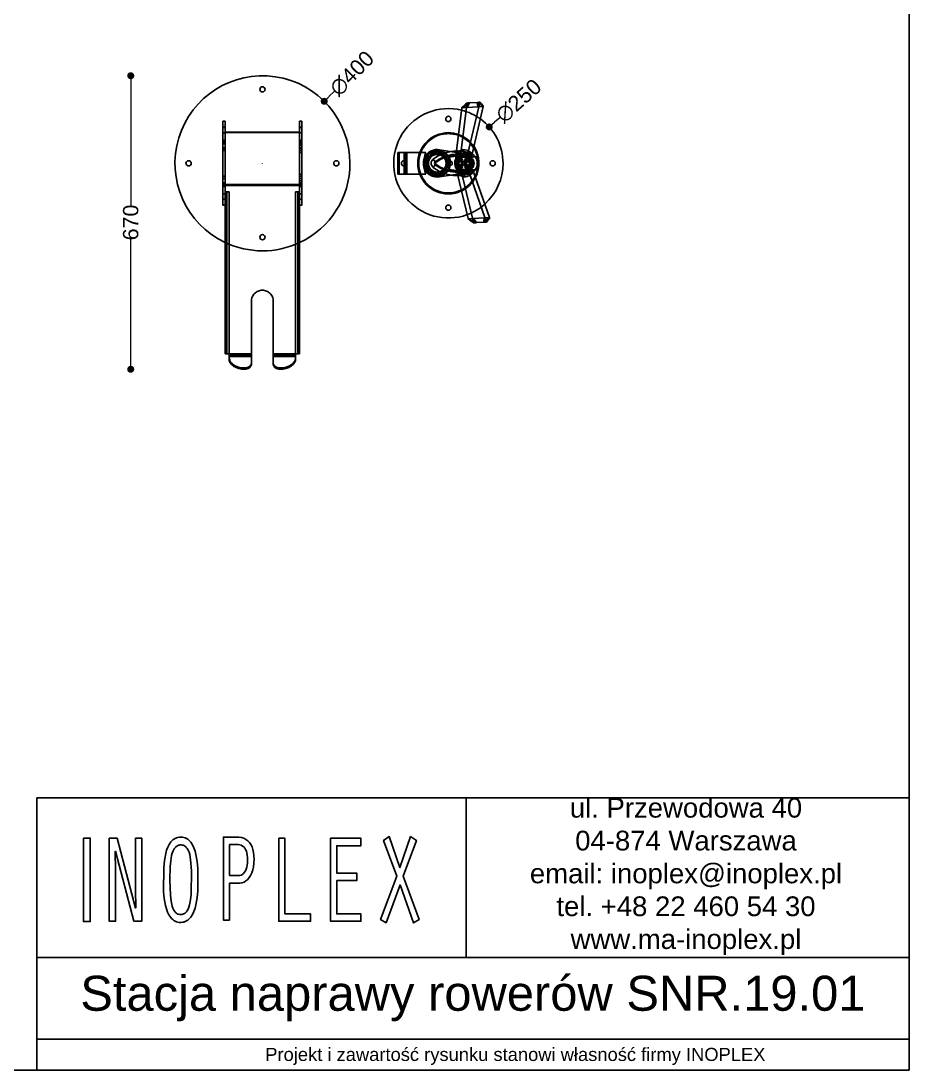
# Model space of a CAD drawing. Header units: millimetres. Extents: x 10366 to 13995, y 24552 to 29685.
# Drawn here: x 11965 to 13995, y 24552 to 26949 of the extents above; entities that cross this region are included whole.
import ezdxf

# ---------------------------------------------------------------- set-up
doc = ezdxf.new("R2010")
doc.units = ezdxf.units.MM
doc.header["$LTSCALE"] = 3
for name, color, linetype in [('Default', 7, 'Continuous'), ('DomyÅ›lny', 7, 'Continuous'), ('Hidden_lines', 7, 'Continuous')]:
    doc.layers.add(name, color=color, linetype=linetype)
doc.styles.get("Standard").update_dxf_attribs({"font": 'arial.ttf'})
doc.dimstyles.new('MATEUSZ', dxfattribs={"dimtxt": 35, "dimasz": 16, "dimexe": 0.18, "dimexo": 0.0625, "dimgap": 0.09, "dimtad": 0, "dimdec": 0, "dimdsep": 46, "dimtxsty": 'Standard', "dimblk": 'DOT', "dimcen": 0.09, "dimse1": 1, "dimse2": 1, "dimadec": 0, "dimazin": 0, "dimtfac": 1, "dimtdec": 0, "dimtofl": 0, "dimtmove": 0, "dimatfit": 3, "dimfxl": 1, "dimtolj": 1, "dimtzin": 0, "dimlwd": 9, "dimlwe": 9, "dimarcsym": 0})

# ---------------------------------------------------------------- blocks, each defined once
blk = doc.blocks.new('_Dot')
at = {"color": 0, "linetype": 'ByBlock', "lineweight": -2}
blk.add_line((-0.5, 0), (-1, 0), dxfattribs=at)
at = {"color": 0, "linetype": 'ByBlock', "const_width": 0.5}
blk.add_lwpolyline([(-0.25, 0, 1), (0.25, 0, 1)], format="xyb", close=True, dxfattribs=at)
blk = doc.blocks.new('*D24')
at = {"color": 0, "lineweight": 9, "transparency": 16777216}
for p, q in [((12215.8, 26807.8), (12215.8, 26527.4)), ((12215.8, 26169.3), (12215.8, 26449.8))]:
    blk.add_line(p, q, dxfattribs=at)
at = {"layer": 'Defpoints', "color": 0, "transparency": 16777216}
for p in [(12215.8, 26823.8), (12514.6, 26823.8), (12557.8, 26153.3)]:
    blk.add_point(p, dxfattribs=at)
at = {"color": 0, "lineweight": 9, "transparency": 16777216, "xscale": 16, "yscale": 16, "zscale": 16}
for p, rotation in [((12215.8, 26823.8), 90), ((12215.8, 26153.3), 270)]:
    blk.add_blockref('_Dot', p, dxfattribs=dict(at, rotation=rotation))
at = {"color": 0, "transparency": 16777216, "insert": (12215.8, 26488.6), "char_height": 35, "attachment_point": 5, "rotation": 90}
blk.add_mtext('\\A1;670', dxfattribs=at)
blk = doc.blocks.new('*D25')
at = {"color": 0, "lineweight": 9, "transparency": 16777216}
for p, q in [((12680.7, 26788.1), (12669.4, 26776.8)), ((12516.8, 26623.8), (12517, 26623.8)), ((12516.9, 26623.7), (12516.9, 26623.9))]:
    blk.add_line(p, q, dxfattribs=at)
at = {"layer": 'Defpoints', "color": 0, "transparency": 16777216}
for p in [(12658.1, 26765.4), (12375.7, 26482.2)]:
    blk.add_point(p, dxfattribs=at)
at = {"color": 0, "lineweight": 9, "transparency": 16777216, "xscale": 16, "yscale": 16, "zscale": 16, "rotation": 225.0844161301544}
blk.add_blockref('_Dot', (12658.1, 26765.4), dxfattribs=at)
at = {"color": 0, "transparency": 16777216, "insert": (12721.5, 26829), "char_height": 35, "attachment_point": 5, "rotation": 45.0844}
blk.add_mtext('\\A1;∅400', dxfattribs=at)
blk = doc.blocks.new('*D26')
at = {"color": 0, "lineweight": 9, "transparency": 16777216}
for p, q in [((13059.4, 26728), (13047.4, 26717.4)), ((12941.8, 26623.8), (12942, 26623.8)), ((12941.9, 26623.7), (12941.9, 26623.9))]:
    blk.add_line(p, q, dxfattribs=at)
at = {"layer": 'Defpoints', "color": 0, "transparency": 16777216}
for p in [(13035.4, 26706.8), (12848.4, 26540.9)]:
    blk.add_point(p, dxfattribs=at)
at = {"color": 0, "lineweight": 9, "transparency": 16777216, "xscale": 16, "yscale": 16, "zscale": 16, "rotation": 221.5702214995273}
blk.add_blockref('_Dot', (13035.4, 26706.8), dxfattribs=at)
at = {"color": 0, "transparency": 16777216, "insert": (13102.6, 26766.3), "char_height": 35, "attachment_point": 5, "rotation": 41.5702}
blk.add_mtext('\\A1;∅250', dxfattribs=at)
blk = doc.blocks.new('logo inoplex techniczne')
at = {"layer": 'DomyÅ›lny'}
for points in [[(-20.58, 12.37, 0), (-20.67, 9.09, 0), (-20.91, 7.01, 0), (-21.38, 4.89, 0), (-21.74, 3.87, 0), (-22.18, 2.91, 0), (-22.73, 2.03, 0), (-23.38, 1.25, 0), (-23.76, 0.91, 0), (-24.16, 0.61, 0), (-24.6, 0.34, 0), (-25.07, 0.11, 0), (-25.58, -0.07, 0), (-26.13, -0.21, 0), (-26.71, -0.3, 0), (-27.33, -0.33, 0), (-27.97, -0.31, 0), (-28.57, -0.24, 0), (-29.13, -0.12, 0), (-29.65, 0.05, 0), (-30.14, 0.26, 0), (-30.59, 0.51, 0), (-31.01, 0.8, 0), (-31.39, 1.13, 0), (-32.07, 1.88, 0), (-32.63, 2.73, 0), (-33.09, 3.67, 0), (-33.45, 4.68, 0), (-33.94, 6.78, 0), (-34.19, 8.87, 0), (-34.15, 15.92, 0), (-33.88, 18.05, 0), (-33.36, 20.15, 0), (-32.99, 21.14, 0), (-32.52, 22.06, 0), (-31.96, 22.89, 0), (-31.3, 23.62, 0), (-30.92, 23.94, 0), (-30.52, 24.22, 0), (-30.08, 24.46, 0), (-29.61, 24.67, 0), (-29.1, 24.83, 0), (-28.56, 24.95, 0), (-27.99, 25.02, 0), (-26.75, 25.01, 0), (-26.16, 24.92, 0), (-25.61, 24.79, 0), (-25.1, 24.61, 0), (-24.62, 24.39, 0), (-24.18, 24.13, 0), (-23.77, 23.83, 0), (-23.4, 23.49, 0), (-22.74, 22.73, 0), (-22.19, 21.86, 0), (-21.74, 20.91, 0), (-21.39, 19.9, 0), (-20.91, 17.79, 0), (-20.67, 15.71, 0)], [(-8.01, 0.35, 0), (-10.49, 0.35, 0), (-10.49, 25.06, 0), (-6.41, 25.06, 0), (-4.32, 25.03, 0), (-3.3, 24.91, 0), (-2.38, 24.68, 0), (-1.54, 24.36, 0), (-0.8, 23.94, 0), (-0.15, 23.43, 0), (0.41, 22.83, 0), (0.87, 22.13, 0), (1.23, 21.35, 0), (1.49, 20.48, 0), (1.64, 19.52, 0), (1.69, 18.48, 0), (1.63, 17.32, 0), (1.46, 16.25, 0), (1.18, 15.29, 0), (0.8, 14.42, 0), (0.33, 13.66, 0), (-0.22, 13, 0), (-0.85, 12.45, 0), (-1.54, 12.01, 0), (-2.3, 11.68, 0), (-3.12, 11.46, 0), (-3.98, 11.36, 0), (-8.01, 11.35, 0)], [(54.09, -0.48, 0), (51.87, 0.56, 0), (58.31, 13.45, 0), (53.02, 24.04, 0), (55.31, 25.19, 0), (59.54, 15.96, 0), (63.76, 25.19, 0), (66.05, 24.04, 0), (60.76, 13.45, 0), (67.2, 0.56, 0), (64.98, -0.48, 0), (59.57, 10.82, 0)], [(-66.02, 24.77, 0), (-63.31, 24.77, 0), (-63.31, -0.1, 0), (-66.02, -0.1, 0)], [(-55.75, 24.71, 0), (-52.64, 24.71, 0), (-45.3, 3.93, 0), (-45.23, 4, 0), (-45.34, 9.52, 0), (-45.34, 24.71, 0), (-42.86, 24.71, 0), (-42.86, 0, 0), (-45.97, 0, 0), (-53.3, 20.82, 0), (-53.38, 20.74, 0), (-53.27, 15.15, 0), (-53.27, 0, 0), (-55.75, 0, 0)], [(-31.69, 12.37, 0), (-31.5, 7.78, 0), (-31.22, 5.96, 0), (-30.79, 4.47, 0), (-30.5, 3.86, 0), (-30.17, 3.33, 0), (-29.79, 2.88, 0), (-29.58, 2.69, 0), (-29.35, 2.53, 0), (-29.11, 2.38, 0), (-28.86, 2.26, 0), (-28.59, 2.16, 0), (-28.3, 2.09, 0), (-27.68, 2.01, 0), (-26.95, 2.03, 0), (-26.59, 2.09, 0), (-26.26, 2.18, 0), (-25.95, 2.3, 0), (-25.66, 2.45, 0), (-25.39, 2.62, 0), (-25.15, 2.83, 0), (-24.92, 3.06, 0), (-24.51, 3.58, 0), (-24.18, 4.19, 0), (-23.9, 4.87, 0), (-23.51, 6.39, 0), (-23.29, 8.07, 0), (-23.19, 14.97, 0), (-23.47, 18.39, 0), (-23.84, 19.89, 0), (-24.11, 20.55, 0), (-24.43, 21.14, 0), (-24.83, 21.65, 0), (-25.05, 21.87, 0), (-25.29, 22.07, 0), (-25.56, 22.24, 0), (-25.84, 22.39, 0), (-26.15, 22.51, 0), (-26.48, 22.6, 0), (-26.83, 22.67, 0), (-27.21, 22.7, 0), (-27.61, 22.7, 0), (-27.99, 22.67, 0), (-28.35, 22.6, 0), (-28.68, 22.49, 0), (-28.99, 22.35, 0), (-29.28, 22.19, 0), (-29.54, 21.99, 0), (-29.79, 21.76, 0), (-30.02, 21.52, 0), (-30.41, 20.95, 0), (-30.74, 20.3, 0), (-31.01, 19.58, 0), (-31.38, 18, 0), (-31.59, 16.32, 0)], [(-8.01, 13.58, 0), (-5.3, 13.6, 0), (-4.02, 13.65, 0), (-3.47, 13.77, 0), (-2.97, 13.96, 0), (-2.73, 14.09, 0), (-2.52, 14.24, 0), (-2.12, 14.59, 0), (-1.77, 15.02, 0), (-1.48, 15.52, 0), (-1.25, 16.09, 0), (-1.07, 16.73, 0), (-0.96, 17.44, 0), (-0.91, 18.22, 0), (-0.92, 19, 0), (-1, 19.71, 0), (-1.15, 20.34, 0), (-1.37, 20.89, 0), (-1.66, 21.37, 0), (-2, 21.78, 0), (-2.41, 22.12, 0), (-2.88, 22.39, 0), (-3.41, 22.6, 0), (-3.99, 22.74, 0), (-4.62, 22.82, 0), (-8.01, 22.84, 0)], [(11.46, 24.71, 0), (13.94, 24.71, 0), (13.94, 2.22, 0), (24.09, 2.22, 0), (24.09, 0, 0), (11.46, 0, 0)], [(32.01, 24.71, 0), (44.04, 24.71, 0), (44.04, 22.48, 0), (34.49, 22.48, 0), (34.49, 14.33, 0), (42.38, 14.33, 0), (42.38, 12.11, 0), (34.49, 12.11, 0), (34.49, 2.22, 0), (44.04, 2.22, 0), (44.04, 0, 0), (32.01, 0, 0)]]:
    blk.add_polyline3d(points, close=True, dxfattribs=at)

msp = doc.modelspace()

# ---------------------------------------------------------------- linework, layer by layer
for p, q in [((13995, 24809.6), (12194.9, 24809.6)), ((13994.7, 24623), (12001.1, 24623))]:
    msp.add_line(p, q)
for points in [[(10366.2, 24552.5), (10366.2, 29684.6), (13995, 29684.6), (13995, 24552.5)], [(12001.1, 24552.5), (13995, 24552.5), (13995, 25174.2), (12001.1, 25174.2)], [(12001.1, 25174.2), (12982.7, 25174.2), (12982.7, 24809.6), (12001.1, 24809.6)]]:
    msp.add_lwpolyline(points, close=True)
at = {"layer": 'Default'}
for p, q in [((12972.8, 26750.6), (12959.9, 26646.5)), ((12970.8, 26653.3), (12983, 26751.1)), ((12972.8, 26750.6), (12984.4, 26761.5)), ((12981.1, 26758.7), (12972.9, 26751)), ((12972.9, 26751), (12981.1, 26758.7)), ((12974.2, 26751), (12985.5, 26761.5)), ((12974.2, 26751), (12981.6, 26751.4)), ((12987, 26761.6), (12981.6, 26751.4)), ((12982.9, 26751.1), (12988.5, 26761.7)), ((12984.9, 26751.5), (12990.4, 26761.8)), ((12984.9, 26751.5), (13009.5, 26752.9)), ((12987, 26761.6), (12985.5, 26761.5)), ((13011.2, 26752.7), (12986.6, 26646.3)), ((13007.5, 26762.8), (12990.4, 26761.8)), ((12995.8, 26641.8), (13021.6, 26753.4)), ((13007.5, 26762.8), (13009.5, 26752.9)), ((13009.5, 26762.9), (13011.5, 26752.8)), ((13012.4, 26763.1), (13011.2, 26763)), ((13013.1, 26753.3), (13011.2, 26763)), ((13012.4, 26763.1), (13020.3, 26753.7)), ((13013.1, 26753.3), (13020.3, 26753.7)), ((13013.6, 26763.1), (13021.7, 26753.6)), ((13017.3, 26759.3), (13021.8, 26754)), ((13021.8, 26754), (13017.3, 26759.3)), ((12426.6, 26719.8), (12431.6, 26719.8)), ((12601.6, 26719.8), (12606.6, 26719.8)), ((12431.6, 26694.8), (12601.6, 26694.8)), ((12826.6, 26648.8), (12829.5, 26648.8)), ((12826.6, 26648.8), (12840.8, 26648.8)), ((12826.6, 26598.8), (12826.6, 26648.8)), ((12843.6, 26648.8), (12829.5, 26648.8)), ((12829.5, 26648.8), (12829.5, 26598.8)), ((12843.6, 26598.8), (12843.6, 26648.8)), ((12876.7, 26648.8), (12847, 26648.8)), ((12847, 26598.8), (12847, 26648.8)), ((12921.3, 26654.9), (12960.2, 26648.8)), ((12888.7, 26638.8), (12890.4, 26638.8)), ((12960, 26642.3), (12941.8, 26639.8)), ((12942.1, 26639.3), (12959.3, 26641.6)), ((12942.9, 26637.9), (12958.9, 26640.1)), ((12958.9, 26641.2), (12961, 26604.6)), ((12890.4, 26608.8), (12888.7, 26608.8)), ((12941.8, 26607.8), (12960.9, 26605.3)), ((12960.9, 26605.9), (12942.1, 26608.4)), ((12960.8, 26607.3), (12942.9, 26609.7)), ((12989.1, 26602.6), (13025.6, 26499.7)), ((13036.1, 26500.1), (12997.8, 26608.1)), ((12840.8, 26598.8), (12826.6, 26598.8)), ((12829.5, 26598.8), (12826.6, 26598.8)), ((12829.5, 26598.8), (12843.6, 26598.8)), ((12847, 26598.8), (12876.7, 26598.8)), ((12962.7, 26599.3), (12921.3, 26592.7)), ((12962.6, 26599.3), (12987.2, 26497.4)), ((12997.4, 26498.1), (12974.2, 26593.9)), ((12431.6, 26558.8), (12440.5, 26558.8)), ((12431.6, 26188.8), (12431.6, 26558.3)), ((12440.5, 26558.8), (12440.5, 26558.3)), ((12440.5, 26558.3), (12440.5, 26188.8)), ((12592.8, 26558.3), (12592.8, 26558.8)), ((12592.8, 26558.8), (12601.6, 26558.8)), ((12592.8, 26188.8), (12592.8, 26558.3)), ((12431.6, 26541.5), (12426.6, 26541.5)), ((12601.6, 26546.2), (12601.6, 26188.8)), ((12606.6, 26541.5), (12601.6, 26541.5)), ((12431.6, 26527.8), (12426.6, 26527.8)), ((12606.6, 26527.8), (12601.6, 26527.8)), ((13000, 26487.9), (12987.2, 26497.4)), ((12987.3, 26497), (12996.4, 26490.3)), ((12996.4, 26490.3), (12987.3, 26497)), ((12996, 26497.6), (12988.6, 26497.2)), ((13001, 26488), (12988.6, 26497.2)), ((12996, 26497.6), (13002.6, 26488.1)), ((13004.1, 26488.1), (12997.3, 26498.1)), ((13024, 26499.3), (12999.4, 26497.9)), ((13006, 26488.3), (12999.4, 26497.9)), ((13001, 26488), (13002.6, 26488.1)), ((13006, 26488.3), (13023.1, 26489.2)), ((13024, 26499.3), (13023.1, 26489.2)), ((13025.9, 26499.6), (13025.1, 26489.3)), ((13026.8, 26489.4), (13027.6, 26499.3)), ((13026.8, 26489.4), (13027.9, 26489.5)), ((13034.7, 26499.7), (13027.6, 26499.3)), ((13034.7, 26499.7), (13027.9, 26489.5)), ((13036.1, 26500), (13029.2, 26489.6)), ((13032.4, 26493.8), (13036.3, 26499.6)), ((13036.3, 26499.6), (13032.4, 26493.8)), ((12491.6, 26188.8), (12491.6, 26308.8)), ((12541.6, 26308.8), (12541.6, 26188.8)), ((12491.6, 26188.8), (12440.5, 26188.8)), ((12440.5, 26180.9), (12440.5, 26185.4)), ((12491.6, 26185.4), (12440.5, 26185.4)), ((12440.5, 26182.5), (12440.5, 26178.1)), ((12440.5, 26180.9), (12440.5, 26178.1)), ((12491.6, 26167.5), (12491.6, 26185.4)), ((12491.6, 26182.5), (12491.6, 26164.6)), ((12592.8, 26188.8), (12541.6, 26188.8)), ((12541.6, 26185.4), (12541.6, 26167.5)), ((12592.8, 26185.4), (12541.6, 26185.4)), ((12541.6, 26164.6), (12541.6, 26182.5)), ((12592.8, 26180.9), (12592.8, 26185.4)), ((12592.8, 26178.1), (12592.8, 26182.5)), ((12592.8, 26178.1), (12592.8, 26180.9)), ((12450.8, 26160.6), (12450.8, 26163.4)), ((12475.5, 26153.3), (12475.5, 26156.2)), ((12475.6, 26153.3), (12475.6, 26156.2)), ((12491.6, 26164.6), (12491.6, 26167.5)), ((12541.6, 26167.5), (12541.6, 26164.6)), ((12557.6, 26156.2), (12557.6, 26153.3)), ((12557.8, 26156.2), (12557.8, 26153.3)), ((12582.5, 26160.6), (12582.5, 26163.4))]:
    msp.add_line(p, q, dxfattribs=at)
for points in [[(12972.9, 26751, 0), (12972.9, 26751, 0), (12972.9, 26751, 0), (12972.9, 26751, 0), (12972.9, 26751, 0), (12972.9, 26751, 0), (12972.9, 26751, 0), (12972.9, 26751, 0), (12972.9, 26751, 0), (12972.9, 26751, 0), (12972.9, 26751, 0), (12972.9, 26751, 0), (12972.9, 26751, 0), (12972.9, 26751, 0), (12972.9, 26750.9, 0), (12972.9, 26750.9, 0), (12972.8, 26750.8, 0), (12972.8, 26750.6, 0)], [(12972.8, 26750.6, 0), (12973.2, 26750.7, 0), (12973.5, 26750.8, 0), (12973.8, 26750.9, 0), (12974.2, 26751, 0)], [(12981.1, 26758.7, 0), (12984.2, 26761.5, 0)], [(12981.6, 26751.4, 0), (12981.9, 26751.4, 0), (12982.2, 26751.3, 0), (12982.6, 26751.2, 0), (12982.9, 26751.1, 0)], [(12983, 26751.1, 0), (12984, 26751.3, 0), (12984.9, 26751.5, 0)], [(12984.4, 26761.5, 0), (12984.2, 26761.5, 0)], [(12985.5, 26761.5, 0), (12984.4, 26761.5, 0)], [(12988.5, 26761.7, 0), (12987, 26761.6, 0)], [(12990.4, 26761.8, 0), (12988.5, 26761.7, 0)], [(13009.5, 26762.9, 0), (13007.5, 26762.8, 0)], [(13011.2, 26763, 0), (13009.5, 26762.9, 0)], [(13009.5, 26752.9, 0), (13010.4, 26752.9, 0), (13011.2, 26752.7, 0)], [(13011.2, 26752.7, 0), (13011.5, 26752.8, 0)], [(13011.5, 26752.8, 0), (13012.3, 26753.2, 0), (13012.7, 26753.2, 0), (13013.1, 26753.3, 0)], [(13013.6, 26763.1, 0), (13012.4, 26763.1, 0)], [(13013.8, 26763.1, 0), (13017.3, 26759.3, 0)], [(13020.3, 26753.7, 0), (13020.6, 26753.7, 0), (13021, 26753.7, 0), (13021.3, 26753.6, 0), (13021.6, 26753.4, 0)], [(13021.7, 26753.6, 0), (13021.8, 26754, 0)], [(12426.6, 26541.5, 0), (12426.6, 26673.6, 0), (12426.6, 26716.8, 0), (12426.6, 26719.7, 0), (12426.6, 26719.8, 0), (12426.6, 26719.8, 0), (12426.6, 26719.8, 0), (12426.6, 26719.8, 0), (12426.6, 26719.8, 0), (12426.6, 26719.8, 0), (12426.6, 26719.8, 0), (12426.6, 26719.8, 0), (12426.6, 26719.8, 0), (12426.6, 26719.8, 0), (12426.6, 26719.8, 0), (12426.6, 26719.8, 0), (12426.6, 26719.8, 0), (12426.6, 26719.8, 0), (12426.6, 26719.7, 0), (12426.6, 26719.2, 0), (12426.6, 26716.9, 0), (12426.6, 26706.1, 0)], [(12431.6, 26706.1, 0), (12431.6, 26718.6, 0), (12431.6, 26719.7, 0), (12431.6, 26719.8, 0), (12431.6, 26719.8, 0), (12431.6, 26719.8, 0), (12431.6, 26719.8, 0), (12431.6, 26719.8, 0), (12431.6, 26719.8, 0), (12431.6, 26719.8, 0), (12431.6, 26719.8, 0), (12431.6, 26719.8, 0), (12431.6, 26719.8, 0), (12431.6, 26719.8, 0), (12431.6, 26719.8, 0), (12431.6, 26719.8, 0), (12431.6, 26719.8, 0), (12431.6, 26719.8, 0), (12431.6, 26719.8, 0), (12431.6, 26719.8, 0), (12431.6, 26719.8, 0), (12431.6, 26719.6, 0), (12431.6, 26719, 0), (12431.6, 26712.1, 0), (12431.6, 26638.1, 0), (12431.6, 26541.5, 0)], [(12601.6, 26541.5, 0), (12601.6, 26673.6, 0), (12601.6, 26716.8, 0), (12601.6, 26719.7, 0), (12601.6, 26719.8, 0), (12601.6, 26719.8, 0), (12601.6, 26719.8, 0), (12601.6, 26719.8, 0), (12601.6, 26719.8, 0), (12601.6, 26719.8, 0), (12601.6, 26719.8, 0), (12601.6, 26719.8, 0), (12601.6, 26719.8, 0), (12601.6, 26719.8, 0), (12601.6, 26719.8, 0), (12601.6, 26719.8, 0), (12601.6, 26719.8, 0), (12601.6, 26719.8, 0), (12601.6, 26719.7, 0), (12601.6, 26719.2, 0), (12601.6, 26716.9, 0), (12601.6, 26706.1, 0)], [(12606.6, 26706.1, 0), (12606.6, 26718.6, 0), (12606.6, 26719.7, 0), (12606.6, 26719.8, 0), (12606.6, 26719.8, 0), (12606.6, 26719.8, 0), (12606.6, 26719.8, 0), (12606.6, 26719.8, 0), (12606.6, 26719.8, 0), (12606.6, 26719.8, 0), (12606.6, 26719.8, 0), (12606.6, 26719.8, 0), (12606.6, 26719.8, 0), (12606.6, 26719.8, 0), (12606.6, 26719.8, 0), (12606.6, 26719.8, 0), (12606.6, 26719.8, 0), (12606.6, 26719.8, 0), (12606.6, 26719.8, 0), (12606.6, 26719.8, 0), (12606.6, 26719.8, 0), (12606.6, 26719.6, 0), (12606.6, 26719, 0), (12606.6, 26712.1, 0), (12606.6, 26638.1, 0), (12606.6, 26541.5, 0)], [(12847, 26648.8, 0), (12843.6, 26648.8, 0)], [(12876.7, 26648.8, 0), (12874.7, 26642.7, 0), (12873.2, 26636.5, 0), (12872.3, 26630.1, 0), (12872, 26623.7, 0), (12872.4, 26617.3, 0), (12873.2, 26611, 0), (12874.7, 26604.8, 0), (12876.7, 26598.8, 0)], [(12964.2, 26645.3, 0), (12966.4, 26646.8, 0), (12968.4, 26648.6, 0), (12969.2, 26649.7, 0), (12970, 26650.8, 0), (12970.5, 26652, 0), (12970.7, 26652.6, 0), (12970.8, 26653.3, 0)], [(12886.5, 26634.3, 0), (12885.7, 26623.6, 0), (12886.5, 26613, 0)], [(12958.9, 26641.2, 0), (12958.9, 26641.2, 0), (12958.9, 26641.2, 0), (12958.9, 26641.2, 0), (12958.9, 26641.2, 0), (12958.9, 26641.2, 0), (12958.9, 26641.2, 0), (12958.9, 26641.2, 0), (12958.9, 26641.2, 0), (12958.9, 26641.2, 0), (12958.9, 26641.2, 0), (12958.9, 26641.2, 0), (12958.9, 26641.2, 0), (12958.9, 26641.2, 0), (12958.9, 26641.2, 0), (12958.9, 26641.2, 0), (12958.9, 26641.3, 0), (12959, 26641.5, 0), (12959.2, 26641.8, 0), (12959.3, 26642.4, 0), (12959.5, 26643.2, 0)], [(12959.9, 26646.5, 0), (12959.5, 26643.2, 0)], [(12986.6, 26646.3, 0), (12986.5, 26645.8, 0), (12986.3, 26645.3, 0), (12986, 26644.9, 0), (12985.7, 26644.4, 0)], [(12985.7, 26644.4, 0), (12994.7, 26639.6, 0)], [(12995.8, 26641.8, 0), (12986.6, 26646.3, 0)], [(12994.7, 26639.6, 0), (12995.5, 26640.5, 0)], [(12995.5, 26640.5, 0), (12995.8, 26641.8, 0)], [(12961, 26604.6, 0), (12961, 26604.6, 0), (12961, 26604.6, 0), (12961, 26604.6, 0), (12961, 26604.6, 0), (12961, 26604.6, 0), (12961, 26604.6, 0), (12961, 26604.6, 0), (12961, 26604.6, 0), (12961, 26604.6, 0), (12961, 26604.6, 0), (12961, 26604.6, 0), (12961, 26604.6, 0), (12961, 26604.5, 0), (12961, 26604.5, 0), (12961, 26604.5, 0), (12961.3, 26604, 0), (12961.5, 26603.4, 0), (12961.8, 26602.5, 0)], [(12961.8, 26602.5, 0), (12962.6, 26599.3, 0)], [(12974.2, 26593.9, 0), (12974, 26594.5, 0), (12973.7, 26595.1, 0), (12973.4, 26595.7, 0), (12972.7, 26596.8, 0), (12971.7, 26597.8, 0), (12970.7, 26598.6, 0), (12969.6, 26599.4, 0), (12966.7, 26601, 0)], [(12996.4, 26610.2, 0), (12988, 26604.3, 0)], [(12988, 26604.3, 0), (12988.4, 26603.9, 0), (12988.7, 26603.5, 0), (12988.9, 26603, 0), (12989.1, 26602.6, 0)], [(12989.1, 26602.6, 0), (12997.8, 26608.1, 0)], [(12997.3, 26609.4, 0), (12996.4, 26610.2, 0)], [(12997.8, 26608.1, 0), (12997.3, 26609.4, 0)], [(12843.6, 26598.8, 0), (12847, 26598.8, 0)], [(12431.6, 26558.3, 0), (12431.6, 26558.3, 0), (12431.6, 26558.3, 0), (12431.6, 26558.3, 0), (12431.6, 26558.3, 0), (12431.6, 26558.3, 0), (12431.6, 26558.3, 0), (12431.6, 26558.3, 0), (12431.6, 26558.3, 0), (12431.6, 26558.3, 0), (12431.6, 26558.3, 0), (12431.6, 26558.3, 0), (12431.7, 26558.3, 0), (12431.7, 26558.3, 0), (12431.7, 26558.3, 0), (12431.9, 26558.3, 0), (12432.7, 26558.3, 0), (12440.5, 26558.3, 0)], [(12592.8, 26558.3, 0), (12601.6, 26558.3, 0)], [(12933.4, 26554.5, 0), (12933.4, 26554.5, 0), (12933.4, 26554.5, 0), (12933.4, 26554.5, 0), (12933.4, 26554.5, 0), (12933.4, 26554.5, 0), (12933.4, 26554.5, 0), (12933.4, 26554.5, 0), (12933.4, 26554.5, 0), (12933.4, 26554.5, 0), (12933.4, 26554.5, 0), (12933.4, 26554.5, 0), (12933.4, 26554.5, 0), (12933.5, 26554.5, 0), (12933.7, 26554.5, 0), (12935.8, 26554.2, 0), (12943.8, 26554, 0), (12950.4, 26554.5, 0)], [(12987.2, 26497.4, 0), (12987.3, 26497, 0)], [(12988.6, 26497.2, 0), (12988.3, 26497.2, 0), (12987.9, 26497.2, 0), (12987.6, 26497.3, 0), (12987.2, 26497.4, 0)], [(12997.3, 26498.1, 0), (12997, 26497.9, 0), (12996.7, 26497.8, 0), (12996.3, 26497.7, 0), (12996, 26497.6, 0)], [(12999.8, 26487.9, 0), (12996.4, 26490.3, 0)], [(12999.4, 26497.9, 0), (12998.4, 26497.9, 0), (12997.4, 26498.1, 0)], [(12999.8, 26487.9, 0), (13000, 26487.9, 0)], [(13000, 26487.9, 0), (13001, 26488, 0)], [(13002.6, 26488.1, 0), (13004.1, 26488.1, 0)], [(13004.1, 26488.1, 0), (13006, 26488.3, 0)], [(13023.1, 26489.2, 0), (13025.1, 26489.3, 0)], [(13025.6, 26499.7, 0), (13024.8, 26499.4, 0), (13024, 26499.3, 0)], [(13025.1, 26489.3, 0), (13026.8, 26489.4, 0)], [(13025.9, 26499.6, 0), (13025.6, 26499.7, 0)], [(13027.6, 26499.3, 0), (13027.2, 26499.3, 0), (13026.8, 26499.3, 0), (13026.4, 26499.4, 0), (13025.9, 26499.6, 0)], [(13027.9, 26489.5, 0), (13029.2, 26489.6, 0)], [(13029.2, 26489.6, 0), (13029.4, 26489.6, 0)], [(13029.4, 26489.6, 0), (13029.2, 26489.6, 0)], [(13032.4, 26493.8, 0), (13029.4, 26489.6, 0)], [(13036.1, 26500.1, 0), (13035.7, 26500, 0), (13035.4, 26499.8, 0), (13035.1, 26499.7, 0), (13034.7, 26499.7, 0)], [(13036.1, 26500, 0), (13036.1, 26500.1, 0)], [(13036.3, 26499.6, 0), (13036.3, 26499.6, 0), (13036.3, 26499.6, 0), (13036.3, 26499.6, 0), (13036.3, 26499.6, 0), (13036.3, 26499.6, 0), (13036.3, 26499.6, 0), (13036.3, 26499.6, 0), (13036.3, 26499.6, 0), (13036.3, 26499.6, 0), (13036.3, 26499.6, 0), (13036.3, 26499.6, 0), (13036.3, 26499.6, 0), (13036.3, 26499.6, 0), (13036.3, 26499.6, 0), (13036.2, 26499.6, 0), (13036.2, 26499.8, 0), (13036.1, 26500, 0)], [(12516.6, 26333.8, 0), (12514.2, 26333.7, 0), (12511.8, 26333.3, 0), (12509.4, 26332.7, 0), (12507.1, 26331.9, 0), (12504.9, 26330.9, 0), (12502.8, 26329.6, 0), (12500.8, 26328.1, 0), (12499, 26326.5, 0), (12497.3, 26324.7, 0), (12495.9, 26322.7, 0), (12494.6, 26320.6, 0), (12493.6, 26318.4, 0), (12492.7, 26316.1, 0), (12492.1, 26313.7, 0), (12491.8, 26311.3, 0), (12491.6, 26308.8, 0)], [(12541.6, 26308.8, 0), (12541.5, 26311.3, 0), (12541.2, 26313.7, 0), (12540.6, 26316.1, 0), (12539.7, 26318.4, 0), (12538.7, 26320.6, 0), (12537.4, 26322.7, 0), (12536, 26324.7, 0), (12534.3, 26326.5, 0), (12532.5, 26328.1, 0), (12530.5, 26329.6, 0), (12528.4, 26330.9, 0), (12526.2, 26331.9, 0), (12523.9, 26332.7, 0), (12521.5, 26333.3, 0), (12519.1, 26333.7, 0), (12516.6, 26333.8, 0)], [(12440.5, 26188.8, 0), (12431.6, 26188.8, 0)], [(12440.5, 26185.4, 0), (12440.5, 26188.8, 0)], [(12450.8, 26163.4, 0), (12448.5, 26165.2, 0), (12446.5, 26167.1, 0), (12444.7, 26169.2, 0), (12443.2, 26171.4, 0), (12442, 26173.7, 0), (12441.2, 26176.1, 0), (12440.7, 26178.5, 0), (12440.5, 26180.9, 0)], [(12440.5, 26178.1, 0), (12440.7, 26175.9, 0), (12441.1, 26173.6, 0), (12441.9, 26171.3, 0), (12443, 26169, 0), (12444.4, 26166.7, 0), (12446.2, 26164.5, 0), (12448.3, 26162.5, 0), (12450.8, 26160.6, 0)], [(12491.6, 26185.4, 0), (12491.6, 26188.8, 0)], [(12541.6, 26185.4, 0), (12541.6, 26188.8, 0)], [(12592.8, 26180.9, 0), (12592.6, 26178.5, 0), (12592.1, 26176.1, 0), (12591.3, 26173.7, 0), (12590.1, 26171.4, 0), (12588.6, 26169.2, 0), (12586.8, 26167.1, 0), (12584.8, 26165.2, 0), (12582.5, 26163.4, 0)], [(12582.5, 26160.6, 0), (12585, 26162.5, 0), (12587.1, 26164.5, 0), (12588.9, 26166.7, 0), (12590.3, 26169, 0), (12591.4, 26171.3, 0), (12592.2, 26173.6, 0), (12592.6, 26175.9, 0), (12592.8, 26178.1, 0)], [(12592.8, 26185.4, 0), (12592.8, 26188.8, 0)], [(12601.6, 26188.8, 0), (12601.6, 26188.8, 0), (12601.6, 26188.8, 0), (12601.6, 26188.8, 0), (12601.6, 26188.8, 0), (12601.6, 26188.8, 0), (12601.6, 26188.8, 0), (12601.6, 26188.8, 0), (12601.6, 26188.8, 0), (12601.6, 26188.8, 0), (12601.6, 26188.8, 0), (12601.6, 26188.8, 0), (12601.6, 26188.8, 0), (12601.6, 26188.8, 0), (12601.6, 26188.8, 0), (12601.4, 26188.8, 0), (12600.6, 26188.8, 0), (12592.8, 26188.8, 0)], [(12475.5, 26156.2, 0), (12468.8, 26156.6, 0), (12462.1, 26158, 0), (12456, 26160.4, 0), (12450.8, 26163.4, 0)], [(12450.8, 26160.6, 0), (12453.5, 26158.9, 0), (12456.4, 26157.4, 0), (12462.6, 26155.1, 0), (12469.2, 26153.7, 0), (12475.5, 26153.3, 0)], [(12491.6, 26167.5, 0), (12491.6, 26166.5, 0), (12491.4, 26165.4, 0), (12491, 26164.4, 0), (12490.5, 26163.3, 0), (12489.9, 26162.3, 0), (12489, 26161.3, 0), (12488.1, 26160.3, 0), (12487, 26159.5, 0), (12485.7, 26158.7, 0), (12484.4, 26158, 0), (12481.5, 26156.9, 0), (12478.6, 26156.3, 0), (12475.6, 26156.2, 0)], [(12475.6, 26153.3, 0), (12478.6, 26153.5, 0), (12481.5, 26154.1, 0), (12484.4, 26155.2, 0), (12485.7, 26155.9, 0), (12487, 26156.6, 0), (12488.1, 26157.5, 0), (12489, 26158.4, 0), (12489.9, 26159.4, 0), (12490.5, 26160.5, 0), (12491, 26161.5, 0), (12491.4, 26162.6, 0), (12491.6, 26163.6, 0), (12491.6, 26164.6, 0)], [(12557.6, 26156.2, 0), (12554.7, 26156.3, 0), (12551.8, 26156.9, 0), (12548.9, 26158, 0), (12547.6, 26158.7, 0), (12546.3, 26159.5, 0), (12545.2, 26160.3, 0), (12544.3, 26161.3, 0), (12543.4, 26162.3, 0), (12542.8, 26163.3, 0), (12542.3, 26164.4, 0), (12541.9, 26165.4, 0), (12541.7, 26166.5, 0), (12541.6, 26167.5, 0)], [(12541.6, 26164.6, 0), (12541.7, 26163.6, 0), (12541.9, 26162.6, 0), (12542.3, 26161.5, 0), (12542.8, 26160.5, 0), (12543.4, 26159.4, 0), (12544.3, 26158.4, 0), (12545.2, 26157.5, 0), (12546.3, 26156.6, 0), (12547.6, 26155.9, 0), (12548.9, 26155.2, 0), (12551.8, 26154.1, 0), (12554.7, 26153.5, 0), (12557.6, 26153.3, 0)], [(12582.5, 26163.4, 0), (12577.3, 26160.4, 0), (12571.2, 26158, 0), (12564.5, 26156.6, 0), (12557.8, 26156.2, 0)], [(12557.8, 26153.3, 0), (12564.1, 26153.7, 0), (12570.7, 26155.1, 0), (12576.9, 26157.4, 0), (12579.8, 26158.9, 0), (12582.5, 26160.6, 0)]]:
    msp.add_polyline3d(points, dxfattribs=at)
for points in [[(12426.6, 26541.5, 0), (12426.6, 26527.8, 0), (12426.6, 26527.8, 0), (12426.6, 26527.8, 0), (12426.6, 26527.8, 0), (12426.6, 26527.8, 0), (12426.6, 26527.8, 0), (12426.6, 26527.8, 0), (12426.6, 26527.8, 0), (12426.6, 26527.8, 0), (12426.6, 26527.8, 0), (12426.6, 26527.8, 0), (12426.6, 26527.8, 0), (12426.6, 26527.8, 0), (12426.6, 26527.8, 0), (12426.6, 26527.8, 0), (12426.6, 26527.8, 0), (12426.6, 26527.8, 0), (12426.6, 26527.8, 0), (12426.6, 26527.8, 0), (12426.6, 26527.9, 0), (12426.6, 26528.2, 0), (12426.6, 26531.4, 0)], [(12606.6, 26541.5, 0), (12606.6, 26531.2, 0), (12606.6, 26528.6, 0), (12606.6, 26528, 0), (12606.6, 26527.8, 0), (12606.6, 26527.8, 0), (12606.6, 26527.8, 0), (12606.6, 26527.8, 0), (12606.6, 26527.8, 0), (12606.6, 26527.8, 0), (12606.6, 26527.8, 0), (12606.6, 26527.8, 0), (12606.6, 26527.8, 0), (12606.6, 26527.8, 0), (12606.6, 26527.8, 0), (12606.6, 26527.8, 0), (12606.6, 26527.8, 0), (12606.6, 26527.8, 0), (12606.6, 26527.8, 0), (12606.6, 26527.8, 0), (12606.6, 26527.8, 0), (12606.6, 26527.9, 0), (12606.6, 26528.2, 0), (12606.6, 26529.3, 0)]]:
    msp.add_polyline3d(points, close=True, dxfattribs=at)
for centre, radius in [((12516.9, 26792.7), 6), ((12941.9, 26725.1), 6), ((12916.4, 26623.8), 28), ((12348, 26623.8), 6), ((12685.8, 26623.8), 6), ((12916.4, 26623.8), 20.2), ((12916.4, 26623.8), 20.2), ((13043.2, 26623.8), 6), ((12941.9, 26522.5), 6)]:
    msp.add_circle(centre, radius, dxfattribs=at)
for centre, radius, start, end in [((12516.9, 26623.8), 200, 0, 244.7702), ((12941.9, 26623.8), 125, 75.9997, 290.1908), ((12941.9, 26623.8), 125, 0, 54.154), ((12941.9, 26623.8), 69.8, 90, 270), ((12941.9, 26623.8), 69.8, 90, 159.3206), ((12941.9, 26623.8), 69.9, 70.4693, 90), ((12941.9, 26623.8), 69.9, 70.4693, 90), ((12916.4, 26623.8), 31.5, 80.9658, 279.0342), ((12916.4, 26623.8), 30, 90, 327.769), ((12916.4, 26623.8), 30, 90, 32.231), ((12916.4, 26623.8), 30, 32.231, 90), ((12906.9, 26658.8), 20, 340.9925, 346.4517), ((12962.7, 26561), 91.1, 98.9892, 107.931), ((12981.8, 26623.2), 32, 110.1139, 133.2299), ((12941.9, 26623.8), 69.8, 332.2525, 33.0094), ((12941.9, 26623.8), 69.9, 332.2525, 33.0094), ((12916.4, 26623.8), 24.2, 90, 270), ((12916.4, 26623.8), 22.2, 90, 270), ((12916.4, 26623.8), 20.2, 90, 270), ((12916.4, 26623.8), 24.2, 270, 90), ((12916.4, 26623.8), 22.2, 270, 90), ((12916.4, 26623.8), 20.2, 270, 90), ((12962.7, 26561), 83.5, 92.0891, 105.313), ((12962.7, 26561), 81.6, 91.6593, 104.8501), ((12976.9, 26623.8), 20.5, 149.2838, 217.2365), ((12976.9, 26623.8), 25, 120.6315, 136.1038), ((12976.9, 26623.8), 25, 120.6315, 134.8249), ((13010.2, 26625.7), 30.8, 142.6203, 223.9001), ((13010.2, 26625.7), 20.8, 138.1974, 228.323), ((12976.9, 26623.8), 14.1, 342.1618, 24.3586), ((12976.9, 26623.8), 16, 334.5078, 32.0125), ((12976.9, 26623.8), 20.4, 326.9043, 39.6161), ((12976.9, 26623.8), 20.5, 326.7829, 39.7375), ((12983.1, 26623.8), 17.4, 45.5947, 54.1455), ((12983.1, 26623.8), 15.5, 45.4874, 48.6852), ((12976.9, 26623.8), 22, 325.6945, 40.8258), ((12983.1, 26623.8), 15.5, 314.2008, 45.4874), ((12516.9, 26623.8), 200, 295.0716, 0), ((12962.7, 26686.7), 83.5, 254.687, 270), ((12962.7, 26686.7), 81.6, 255.1499, 268.7785), ((12976.9, 26623.8), 25, 230.4165, 245.8889), ((12976.9, 26623.8), 25, 231.6954, 245.8889), ((12983.1, 26623.8), 17.4, 313.8747, 316.4563), ((12941.9, 26623.8), 125, 311.8126, 360), ((12941.9, 26623.8), 69.8, 200.9627, 295.4515), ((12906.9, 26588.8), 20, 13.5483, 19.0075), ((12962.7, 26686.7), 91.1, 252.069, 260.9924), ((12981.7, 26625), 32, 233.2905, 256.4064), ((12941.9, 26623.8), 69.9, 270, 295.4515)]:
    msp.add_arc(centre, radius, start, end, dxfattribs=at)
at = {"layer": 'Hidden_lines'}
for p, q in [((12431.6, 26706.1), (12426.6, 26706.1)), ((12431.6, 26705.8), (12426.6, 26705.8)), ((12606.6, 26706.1), (12601.6, 26706.1)), ((12606.6, 26705.8), (12601.6, 26705.8)), ((12431.6, 26693.5), (12426.6, 26693.5)), ((12431.6, 26693.5), (12426.6, 26693.5)), ((12431.6, 26676.8), (12426.6, 26676.8)), ((12426.6, 26674.8), (12431.6, 26674.8)), ((12426.6, 26674.1), (12431.6, 26674.1)), ((12426.6, 26673.8), (12431.6, 26673.8)), ((12431.6, 26694), (12601.6, 26694)), ((12606.6, 26693.5), (12601.6, 26693.5)), ((12606.6, 26693.5), (12601.6, 26693.5)), ((12606.6, 26676.8), (12601.6, 26676.8)), ((12601.6, 26674.8), (12606.6, 26674.8)), ((12601.6, 26674.1), (12606.6, 26674.1)), ((12601.6, 26673.8), (12606.6, 26673.8)), ((12426.6, 26672.3), (12431.6, 26672.3)), ((12426.6, 26668.8), (12431.6, 26668.8)), ((12431.6, 26668.6), (12426.6, 26668.6)), ((12431.6, 26658.8), (12426.6, 26658.8)), ((12431.6, 26658.6), (12426.6, 26658.6)), ((12426.6, 26653.6), (12431.6, 26653.6)), ((12431.6, 26653.3), (12426.6, 26653.3)), ((12601.6, 26672.3), (12606.6, 26672.3)), ((12601.6, 26668.8), (12606.6, 26668.8)), ((12606.6, 26668.6), (12601.6, 26668.6)), ((12601.6, 26664.1), (12606.6, 26664.1)), ((12606.6, 26658.8), (12601.6, 26658.8)), ((12606.6, 26658.6), (12601.6, 26658.6)), ((12601.6, 26653.6), (12606.6, 26653.6)), ((12606.6, 26653.3), (12601.6, 26653.3)), ((12606.6, 26648.6), (12601.6, 26648.6)), ((12840.8, 26598.8), (12840.8, 26648.8)), ((12890.3, 26648.8), (12878.8, 26648.8)), ((12960.2, 26648.8), (12980.4, 26645.5)), ((12907.4, 26633.4), (12912, 26627.3)), ((12974.5, 26642.2), (12940.7, 26637.7)), ((12941.5, 26639.2), (12974.3, 26643.6)), ((12958.9, 26640.1), (12965.7, 26641)), ((12959.3, 26641.6), (12968.6, 26642.8)), ((12969.4, 26643.5), (12960, 26642.3)), ((12961.1, 26632.7), (12962.2, 26613.2)), ((12965.4, 26631.6), (12966.4, 26614.8)), ((12968.7, 26632.6), (12968, 26631.3)), ((12968, 26631.3), (12968.7, 26630.1)), ((12970.1, 26632.6), (12968.7, 26632.6)), ((12968.7, 26630.1), (12970.1, 26630.1)), ((12970.8, 26631.3), (12970.1, 26632.6)), ((12970.1, 26630.1), (12970.8, 26631.3)), ((12975.5, 26647.9), (12975.8, 26643.6)), ((12976.9, 26638.8), (13007.9, 26638.8)), ((12983.7, 26632.6), (12983, 26631.3)), ((12983, 26631.3), (12983.7, 26630.1)), ((12985.1, 26632.6), (12983.7, 26632.6)), ((12983.7, 26630.1), (12985.1, 26630.1)), ((12985.8, 26631.3), (12985.1, 26632.6)), ((12985.1, 26630.1), (12985.8, 26631.3)), ((12988.5, 26640.4), (12990.9, 26647.6)), ((12907.4, 26614.3), (12912, 26620.3)), ((12940.7, 26610), (12974.5, 26605.5)), ((12974.3, 26604.1), (12941.5, 26608.5)), ((12965.7, 26606.6), (12960.8, 26607.3)), ((12968.6, 26604.8), (12960.9, 26605.9)), ((12960.9, 26605.3), (12969.4, 26604.1)), ((12980.4, 26602.1), (12962.7, 26599.3)), ((12968.7, 26617.6), (12968, 26616.3)), ((12968, 26616.3), (12968.7, 26615.1)), ((12970.1, 26617.6), (12968.7, 26617.6)), ((12968.7, 26615.1), (12970.1, 26615.1)), ((12970.8, 26616.3), (12970.1, 26617.6)), ((12970.1, 26615.1), (12970.8, 26616.3)), ((13007.9, 26608.8), (12976.9, 26608.8)), ((12983.7, 26617.6), (12983, 26616.3)), ((12983, 26616.3), (12983.7, 26615.1)), ((12985.1, 26617.6), (12983.7, 26617.6)), ((12983.7, 26615.1), (12985.1, 26615.1)), ((12985.8, 26616.3), (12985.1, 26617.6)), ((12985.1, 26615.1), (12985.8, 26616.3)), ((12990.9, 26600), (12988.5, 26607.3)), ((12426.6, 26594.3), (12431.6, 26594.3)), ((12431.6, 26594.1), (12426.6, 26594.1)), ((12426.6, 26589.1), (12431.6, 26589.1)), ((12426.6, 26588.8), (12431.6, 26588.8)), ((12426.6, 26579.1), (12431.6, 26579.1)), ((12431.6, 26578.8), (12426.6, 26578.8)), ((12601.6, 26599.1), (12606.6, 26599.1)), ((12601.6, 26594.3), (12606.6, 26594.3)), ((12606.6, 26594.1), (12601.6, 26594.1)), ((12601.6, 26589.1), (12606.6, 26589.1)), ((12601.6, 26588.8), (12606.6, 26588.8)), ((12606.6, 26583.6), (12601.6, 26583.6)), ((12601.6, 26579.1), (12606.6, 26579.1)), ((12606.6, 26578.8), (12601.6, 26578.8)), ((12878.8, 26598.8), (12890.3, 26598.8)), ((12431.6, 26575.3), (12426.6, 26575.3)), ((12606.6, 26575), (12426.6, 26575)), ((12431.6, 26573.8), (12426.6, 26573.8)), ((12431.6, 26573.6), (12426.6, 26573.6)), ((12606.6, 26573), (12426.6, 26573)), ((12431.6, 26572.9), (12426.6, 26572.9)), ((12426.6, 26570.8), (12431.6, 26570.8)), ((12431.6, 26554.1), (12426.6, 26554.1)), ((12426.6, 26554.1), (12431.6, 26554.1)), ((12435.6, 26558.3), (12435.6, 26188.8)), ((12597.6, 26188.8), (12597.6, 26558.3)), ((12606.6, 26575.3), (12601.6, 26575.3)), ((12606.6, 26573.8), (12601.6, 26573.8)), ((12606.6, 26573.6), (12601.6, 26573.6)), ((12606.6, 26572.9), (12601.6, 26572.9)), ((12601.6, 26570.8), (12606.6, 26570.8)), ((12601.6, 26558.3), (12601.6, 26546.2)), ((12606.6, 26554.1), (12601.6, 26554.1)), ((12601.6, 26554.1), (12606.6, 26554.1)), ((12933.4, 26556.5), (12933.4, 26554.5)), ((12950.4, 26556.5), (12950.4, 26554.5)), ((12431.6, 26541.9), (12426.6, 26541.9)), ((12606.6, 26541.9), (12601.6, 26541.9)), ((12431.6, 26233.8), (12435.6, 26233.8)), ((12597.6, 26233.8), (12601.6, 26233.8)), ((12431.6, 26202), (12435.6, 26202)), ((12601.6, 26202), (12597.6, 26202)), ((12440.5, 26182.5), (12491.6, 26182.5)), ((12541.6, 26182.5), (12592.8, 26182.5))]:
    msp.add_line(p, q, dxfattribs=at)
for points in [[(12878.8, 26648.8, 0), (12876.7, 26642.7, 0), (12875.2, 26636.5, 0), (12874.3, 26630.1, 0), (12874, 26623.7, 0), (12874.4, 26617.3, 0), (12875.3, 26611, 0), (12876.8, 26604.8, 0), (12878.8, 26598.8, 0)], [(12890.3, 26648.8, 0), (12888, 26641.7, 0), (12886.5, 26634.3, 0)], [(12916.4, 26653.8, 0), (12916.4, 26653.8, 0), (12916.4, 26653.8, 0), (12916.4, 26653.8, 0), (12916.4, 26653.8, 0), (12916.4, 26653.8, 0), (12916.4, 26653.8, 0), (12916.4, 26653.8, 0), (12916.4, 26653.8, 0), (12916.4, 26653.8, 0), (12916.4, 26653.8, 0), (12916.4, 26653.8, 0), (12916.4, 26653.8, 0), (12916.4, 26653.8, 0), (12916.4, 26653.8, 0), (12916.4, 26653.8, 0), (12916.4, 26653.6, 0), (12916.4, 26651.8, 0)], [(12970.9, 26653.3, 0), (12970.8, 26652.1, 0), (12970.7, 26650.9, 0), (12970.4, 26649.9, 0), (12970.2, 26649.5, 0), (12970, 26649.1, 0), (12969.8, 26648.7, 0), (12969.5, 26648.4, 0), (12969.2, 26648, 0), (12968.8, 26647.7, 0), (12968, 26647.2, 0), (12967, 26646.8, 0)], [(12987.9, 26652, 0), (12987.3, 26649.8, 0), (12987.1, 26648.8, 0), (12987, 26647.9, 0), (12987.1, 26647, 0), (12987.2, 26646.3, 0), (12987.3, 26646, 0), (12987.4, 26645.8, 0), (12987.5, 26645.5, 0), (12987.7, 26645.4, 0)], [(12996.9, 26646.5, 0), (12992.6, 26649.6, 0), (12987.9, 26652, 0)], [(12913.1, 26625.8, 0), (12912, 26627.3, 0)], [(12940.7, 26637.7, 0), (12941.5, 26639.2, 0)], [(12941.5, 26639.2, 0), (12941.8, 26639.8, 0)], [(12961.1, 26632.7, 0), (12959.4, 26633.1, 0)], [(12965.4, 26631.6, 0), (12961.1, 26632.7, 0)], [(12965.7, 26641, 0), (12968.6, 26642.8, 0)], [(12968.6, 26642.8, 0), (12968.9, 26643, 0), (12969.1, 26643.2, 0), (12969.1, 26643.2, 0), (12969.1, 26643.3, 0), (12969.2, 26643.3, 0)], [(12971.8, 26643.7, 0), (12969.2, 26643.3, 0)], [(12969.2, 26643.3, 0), (12969.2, 26643.4, 0), (12969.2, 26643.4, 0), (12969.3, 26643.4, 0), (12969.3, 26643.5, 0), (12969.3, 26643.5, 0), (12969.3, 26643.5, 0), (12969.4, 26643.5, 0), (12969.4, 26643.5, 0)], [(12974.2, 26644.1, 0), (12969.4, 26643.5, 0)], [(12971.8, 26643.7, 0), (12974.2, 26644, 0)], [(12974.3, 26643.6, 0), (12974.2, 26644.1, 0)], [(12974.2, 26644.1, 0), (12974.2, 26644.1, 0), (12974.2, 26644.1, 0), (12974.2, 26644.1, 0), (12974.2, 26644.1, 0), (12974.2, 26644.1, 0), (12974.2, 26644.1, 0), (12974.2, 26644.1, 0), (12974.2, 26644.1, 0), (12974.2, 26644.1, 0), (12974.2, 26644.1, 0), (12974.2, 26644.1, 0), (12974.2, 26644.1, 0), (12974.2, 26644.1, 0), (12974.2, 26644.1, 0), (12974.2, 26644.1, 0), (12974.2, 26644.1, 0), (12974.2, 26644, 0)], [(12974.5, 26642.2, 0), (12974.3, 26643.6, 0)], [(12976.9, 26644.3, 0), (12976.9, 26644.3, 0), (12976.9, 26644.3, 0), (12976.9, 26644.3, 0), (12976.9, 26644.3, 0), (12976.9, 26644.3, 0), (12976.9, 26644.3, 0), (12976.9, 26644.3, 0), (12976.9, 26644.3, 0), (12976.9, 26644.3, 0), (12976.9, 26644.3, 0), (12976.9, 26644.3, 0), (12976.9, 26644.3, 0), (12976.9, 26644.3, 0), (12976.9, 26644.3, 0), (12976.9, 26644.3, 0), (12976.9, 26644.1, 0), (12976.9, 26642.3, 0)], [(12992.2, 26636.3, 0), (12991.9, 26636.3, 0), (12990.5, 26636.2, 0), (12985.1, 26635, 0)], [(12995.7, 26641.4, 0), (12993.9, 26642.7, 0), (12991.9, 26643.8, 0), (12989.8, 26644.7, 0), (12987.7, 26645.4, 0)], [(12987.9, 26638.5, 0), (12988.5, 26640.4, 0)], [(12886.7, 26612.3, 0), (12888.2, 26605.5, 0), (12890.3, 26598.8, 0)], [(12912, 26620.3, 0), (12912.1, 26620.5, 0), (12913.1, 26621.8, 0)], [(12941.5, 26608.5, 0), (12940.7, 26610, 0)], [(12941.8, 26607.8, 0), (12941.8, 26607.8, 0), (12941.8, 26607.8, 0), (12941.8, 26607.8, 0), (12941.8, 26607.8, 0), (12941.8, 26607.8, 0), (12941.8, 26607.8, 0), (12941.8, 26607.8, 0), (12941.8, 26607.8, 0), (12941.8, 26607.8, 0), (12941.8, 26607.8, 0), (12941.8, 26607.8, 0), (12941.8, 26607.8, 0), (12941.8, 26607.8, 0), (12941.7, 26607.9, 0), (12941.5, 26608.5, 0)], [(12960.6, 26612.6, 0), (12960.8, 26612.7, 0), (12962.2, 26613.2, 0)], [(12962.2, 26613.2, 0), (12966.4, 26614.8, 0)], [(12962.7, 26603.2, 0), (12962.7, 26603.4, 0), (12962.7, 26605.1, 0)], [(12968.6, 26604.8, 0), (12965.7, 26606.6, 0)], [(12966.7, 26601, 0), (12969.7, 26599.9, 0)], [(12969.2, 26604.4, 0), (12969.1, 26604.4, 0), (12969.1, 26604.4, 0), (12969.1, 26604.5, 0), (12968.9, 26604.6, 0), (12968.6, 26604.8, 0)], [(12971.8, 26604, 0), (12969.2, 26604.4, 0)], [(12969.2, 26604.4, 0), (12969.2, 26604.3, 0), (12969.2, 26604.2, 0), (12969.3, 26604.2, 0), (12969.3, 26604.2, 0), (12969.3, 26604.2, 0), (12969.3, 26604.1, 0), (12969.4, 26604.1, 0), (12969.4, 26604.1, 0)], [(12969.4, 26604.1, 0), (12974.2, 26603.5, 0)], [(12974.2, 26603.6, 0), (12971.8, 26604, 0)], [(12974.3, 26604.1, 0), (12974.2, 26603.5, 0)], [(12974.5, 26605.5, 0), (12974.3, 26604.1, 0)], [(12978, 26604.1, 0), (12978, 26604.3, 0), (12978, 26605.4, 0), (12977.7, 26610, 0)], [(12986.3, 26613.6, 0), (12990.8, 26613.1, 0), (12993.5, 26613.1, 0)], [(12987.9, 26609.1, 0), (12988.5, 26607.3, 0)], [(12990.1, 26603.7, 0), (12989.9, 26603.4, 0), (12989.8, 26603.2, 0), (12989.8, 26602.9, 0), (12989.7, 26602.6, 0), (12989.7, 26601.9, 0), (12989.7, 26601.1, 0), (12989.9, 26600.2, 0), (12990.2, 26599.2, 0), (12991, 26597.1, 0)], [(12990.1, 26603.7, 0), (12992.1, 26604.6, 0), (12994.1, 26605.7, 0), (12995.9, 26607, 0), (12997.6, 26608.5, 0)], [(12999.4, 26603.6, 0), (12995.5, 26600, 0), (12991, 26597.1, 0)], [(12974.3, 26593.9, 0), (12974.1, 26595.1, 0), (12973.8, 26596.2, 0), (12973.4, 26597.2, 0), (12973.2, 26597.6, 0), (12972.9, 26598, 0), (12972.6, 26598.3, 0), (12972.3, 26598.6, 0), (12971.9, 26598.9, 0), (12971.6, 26599.1, 0), (12970.7, 26599.6, 0), (12969.7, 26599.9, 0)], [(12974.3, 26593.9, 0), (12974.4, 26592.9, 0)], [(12978.3, 26599.8, 0), (12978.3, 26599.5, 0), (12978.4, 26598.3, 0), (12978.7, 26592.9, 0)]]:
    msp.add_polyline3d(points, dxfattribs=at)
for centre, radius in [((12840.6, 26623.8), 6), ((12969.4, 26631.3), 4.5), ((12969.4, 26631.3), 4.5), ((12969.4, 26631.3), 3.75), ((12969.4, 26631.3), 2), ((12969.4, 26631.3), 1.62), ((12984.4, 26631.3), 4.5), ((12984.4, 26631.3), 4.5), ((12984.4, 26631.3), 3.75), ((12984.4, 26631.3), 2), ((12984.4, 26631.3), 1.62), ((12969.4, 26616.3), 4.5), ((12969.4, 26616.3), 4.5), ((12969.4, 26616.3), 3.75), ((12969.4, 26616.3), 2), ((12969.4, 26616.3), 1.62), ((12984.4, 26616.3), 4.5), ((12984.4, 26616.3), 4.5), ((12984.4, 26616.3), 3.75), ((12984.4, 26616.3), 2), ((12984.4, 26616.3), 1.62), ((12516.9, 26454.9), 6)]:
    msp.add_circle(centre, radius, dxfattribs=at)
for centre, radius, start, end in [((12941.9, 26623.8), 125, 54.154, 75.9997), ((12941.9, 26623.8), 67.8, 90, 270), ((12941.9, 26623.8), 67.7, 77.1894, 102.8106), ((12941.9, 26623.8), 67.8, 270, 90), ((12941.9, 26623.8), 67.8, 270, 90), ((12941.9, 26623.8), 69.9, 33.0094, 70.4693), ((12941.9, 26623.8), 69.9, 33.0094, 70.4693), ((12941.9, 26623.8), 69.9, 159.3206, 200.9627), ((12916.4, 26623.8), 28, 90, 330.3683), ((12916.4, 26623.8), 28, 29.6317, 90), ((12962.7, 26561), 91.1, 71.9585, 98.9892), ((12976.9, 26623.8), 31, 68.8277, 101.1011), ((12941.9, 26623.8), 67.7, 167.1894, 192.8106), ((12914.6, 26623.8), 12, 127.3857, 232.6143), ((12962.7, 26561), 91.1, 107.931, 127.3857), ((12914.6, 26623.8), 4.41, 127.3857, 232.6143), ((12962.7, 26561), 83.5, 105.313, 127.3857), ((12914.6, 26623.8), 2.49, 127.3857, 232.6143), ((12962.7, 26561), 81.6, 104.8501, 127.3857), ((12945.9, 26623.8), 5, 90, 270), ((12945.9, 26623.8), 5, 270, 90), ((12976.9, 26623.8), 25, 113.2729, 136.1038), ((12976.9, 26623.8), 24.1, 93.2602, 138.1528), ((12976.9, 26623.8), 25, 113.2729, 134.8249), ((12976.9, 26623.8), 20.5, 123.1113, 149.2838), ((12976.9, 26623.8), 19.8, 93.2602, 152.1094), ((12976.9, 26623.8), 17.5, 90, 270), ((12962.7, 26561), 83.5, 71.9585, 92.0891), ((12962.7, 26561), 81.6, 79.9924, 91.6593), ((12976.9, 26623.8), 16, 82.4082, 262.4082), ((12976.9, 26623.8), 14.1, 82.4082, 270), ((12976.9, 26623.8), 13.9, 53.9249, 145.8288), ((12969.4, 26631.3), 3, 90, 270), ((12969.4, 26631.3), 3, 270, 90), ((12976.9, 26623.8), 5, 93.2602, 273.2602), ((12976.9, 26623.8), 3.15, 90, 270), ((12976.9, 26623.8), 3, 90, 270), ((12976.9, 26623.8), 20.5, 90, 97.5918), ((12976.9, 26623.8), 20.4, 90, 97.5918), ((12976.9, 26623.8), 18.5, 262.4082, 90), ((12976.9, 26623.8), 18.5, 90, 97.5918), ((12976.9, 26623.8), 24.1, 63.3694, 93.2602), ((12976.9, 26623.8), 19.8, 39.245, 93.2602), ((12976.9, 26623.8), 5, 273.2602, 93.2602), ((12976.9, 26623.8), 5, 273.2602, 93.2602), ((12976.9, 26623.8), 20.5, 39.7375, 90), ((12976.9, 26623.8), 20.4, 39.6161, 90), ((12976.9, 26623.8), 17.5, 270, 90), ((12976.9, 26623.8), 3.15, 270, 90), ((12976.9, 26623.8), 3, 270, 90), ((12976.9, 26623.8), 14.1, 24.3586, 82.4082), ((12976.9, 26623.8), 16, 32.0125, 82.4082), ((12976.9, 26623.8), 22, 40.8258, 80.9658), ((12984.4, 26631.3), 3, 90, 270), ((13010.2, 26625.7), 26.8, 159.7363, 206.7841), ((12984.4, 26631.3), 3, 270, 90), ((12962.7, 26561), 81.6, 71.9585, 74.5075), ((12976.9, 26623.8), 17.5, 295.6401, 64.3599), ((12983.1, 26623.8), 15.5, 49.8826, 71.9585), ((12983.1, 26623.8), 17.4, 54.1455, 71.9585), ((12983.1, 26623.8), 25, 288.0415, 71.9585), ((12983.1, 26623.8), 17.4, 316.4563, 43.4261), ((12941.9, 26623.8), 67.6, 347.1894, 12.8106), ((12962.7, 26686.7), 91.1, 232.6143, 252.069), ((12962.7, 26686.7), 83.5, 232.6143, 254.687), ((12962.7, 26686.7), 81.6, 232.6143, 255.1499), ((12976.9, 26623.8), 19.8, 214.4109, 273.2602), ((12976.9, 26623.8), 20.5, 217.2365, 236.8887), ((12976.9, 26623.8), 24.1, 228.3676, 273.2602), ((12962.7, 26686.7), 81.6, 268.7785, 270), ((12976.9, 26623.8), 25, 230.4165, 253.2475), ((12962.7, 26686.7), 83.5, 270, 288.0415), ((12962.7, 26686.7), 81.6, 270, 280.0076), ((12969.4, 26616.3), 3, 90, 270), ((12976.9, 26623.8), 13.9, 220.6916, 273.2602), ((12969.4, 26616.3), 3, 270, 90), ((12976.9, 26623.8), 20.4, 262.4082, 326.9043), ((12976.9, 26623.8), 20.5, 262.4082, 326.7829), ((12976.9, 26623.8), 16, 262.4082, 270), ((12976.9, 26623.8), 14.1, 270, 342.1618), ((12976.9, 26623.8), 16, 270, 334.5078), ((12976.9, 26623.8), 13.9, 273.2602, 312.5955), ((12976.9, 26623.8), 19.8, 273.2602, 327.2754), ((12976.9, 26623.8), 24.1, 273.2602, 303.151), ((12976.9, 26623.8), 22, 279.0342, 325.6945), ((12984.4, 26616.3), 3, 90, 270), ((12984.4, 26616.3), 3, 270, 90), ((12962.7, 26686.7), 81.6, 285.4925, 288.0415), ((12983.1, 26623.8), 15.5, 288.0415, 314.2008), ((12983.1, 26623.8), 17.4, 288.0415, 313.8747), ((12962.7, 26686.7), 91.1, 260.9924, 288.0415), ((12941.9, 26623.8), 69.8, 295.4515, 332.2525), ((12941.9, 26623.8), 69.8, 295.4515, 332.2525), ((12976.9, 26623.8), 31, 265.4193, 273.2602), ((12976.9, 26623.8), 31, 273.2602, 297.6927), ((12941.9, 26623.8), 67.7, 257.1894, 282.8106), ((12941.9, 26623.8), 125, 290.1908, 311.8126), ((12516.9, 26623.8), 200, 244.7702, 295.0716)]:
    msp.add_arc(centre, radius, start, end, dxfattribs=at)

# ---------------------------------------------------------------- block references
at = {"xscale": 5.763828745849459, "yscale": 7.680839070964094, "zscale": 5.763828745849459}
msp.add_blockref('logo inoplex techniczne', (12488, 24892.2), dxfattribs=at)

# ---------------------------------------------------------------- texts
at = {"attachment_point": 5}
for s, width, gutter_width, heights, insert, char_height in [('ul. Przewodowa 40\\P04-874 Warszawa\\Pemail: inoplex@inoplex.pl\\Ptel. +48 22 460 54 30\\Pwww.ma-inoplex.pl', 1019.877, 1, [432.7], (13485.1, 24994.8), 45), ('Stacja naprawy rowerów SNR.19.01', 1993.625, 1, [0], (12997.9, 24715.8), 80), ('\\pxqc;Projekt i zawartość rysunku stanowi własność firmy INOPLEX ', 1800.088, 12.5, [70.5], (13095, 24583.6), 30)]:
    msp.add_mtext_dynamic_manual_height_columns(s, width=width, gutter_width=gutter_width, heights=heights, dxfattribs=dict(at, insert=insert, char_height=char_height))

# ---------------------------------------------------------------- dimensions: what is measured, and where the dimension line sits
for p1, p2, picture, middle in [((12375.7, 26482.2), (12658.1, 26765.4), '*D25', (12721.5, 26829)), ((12848.4, 26540.9), (13035.4, 26706.8), '*D26', (13102.6, 26766.3))]:
    dim = msp.add_diameter_dim_2p(p1=p1, p2=p2, dimstyle='MATEUSZ')
    dim.commit()
    dim.dimension.update_dxf_attribs({"geometry": picture, "text_midpoint": middle})
dim = msp.add_linear_dim(base=(12215.835, 26823.8233), p1=(12557.779, 26153.3264), p2=(12514.6127, 26823.8233), angle=90, dimstyle='MATEUSZ')
dim.commit()
dim.dimension.update_dxf_attribs({"geometry": '*D24', "text_midpoint": (12215.835, 26488.5748)})

doc.saveas('drawing.dxf')
